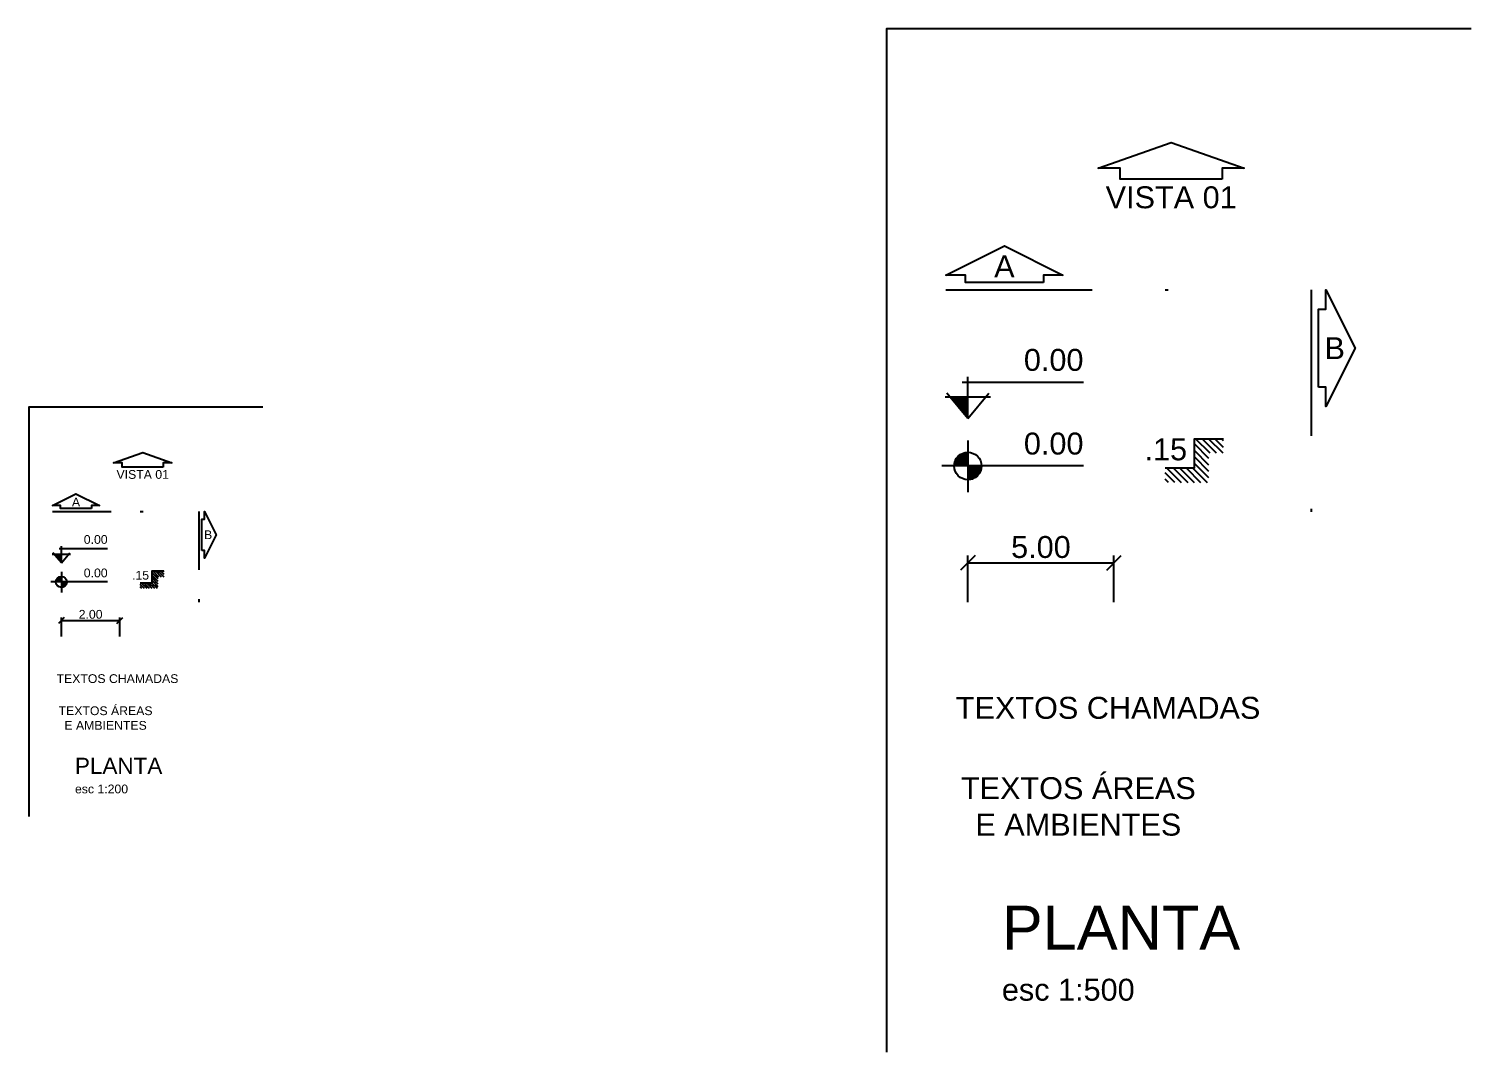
# Model space of a CAD drawing. Extents: x -175 to 397, y -1718 to -729.
# Drawn here: x -65.53 to -16.19, y -763.64 to -728.64 of the extents above; entities that cross this region are included whole.
import ezdxf

# ---------------------------------------------------------------- set-up
doc = ezdxf.new("R2010")
doc.units = 0
doc.header["$LTSCALE"] = 2
doc.linetypes.add('DIVIDE', pattern=[1.25, 0.5, -0.25, 0, -0.25, 0, -0.25])
for name, color, linetype in [('LCL - COTAS', 30, 'Continuous'), ('LCL-LINHACORTE', 3, 'DIVIDE'), ('LCL-NIVEL', 1, 'Continuous'), ('LCL-TEXTO 3', 3, 'Continuous'), ('LCL-TEXTO2', 2, 'Continuous'), ('LCL-TEXTO4', 6, 'Continuous')]:
    doc.layers.add(name, color=color, linetype=linetype)
doc.styles.add('Annotative', font='arial.ttf')
doc.styles.add('ROMANS', font='ROMANS.shx')
doc.dimstyles.new('1-200', dxfattribs={"dimscale": 2, "dimtxt": 0.15, "dimasz": 0.1, "dimexe": 0.05, "dimexo": 0.1, "dimgap": 0.03, "dimtad": 1, "dimzin": 5, "dimdsep": 46, "dimtxsty": 'ROMANS', "dimblk": 'OBLIQUE', "dimcen": 0, "dimclrd": 256, "dimclre": 256, "dimclrt": 2, "dimadec": 0, "dimazin": 0, "dimtfac": 1, "dimtofl": 0, "dimtmove": 2, "dimatfit": 3, "dimldrblk": 'OBLIQUE', "dimfxl": 0.04, "dimtolj": 1, "dimtzin": 1, "dimarcsym": 0})
doc.dimstyles.new('1-500', dxfattribs={"dimscale": 5, "dimtxt": 0.15, "dimasz": 0.1, "dimexe": 0.05, "dimexo": 0.1, "dimgap": 0.03, "dimtad": 1, "dimzin": 5, "dimdsep": 46, "dimtxsty": 'ROMANS', "dimblk": 'OBLIQUE', "dimcen": 0, "dimclrd": 256, "dimclre": 256, "dimclrt": 2, "dimadec": 0, "dimazin": 0, "dimtfac": 1, "dimtofl": 0, "dimtmove": 2, "dimatfit": 3, "dimldrblk": 'OBLIQUE', "dimfxl": 0.04, "dimtolj": 1, "dimtzin": 1, "dimarcsym": 0})

# ---------------------------------------------------------------- blocks, each defined once
blk = doc.blocks.new('_Oblique')
at = {"color": 0, "linetype": 'ByBlock', "lineweight": -2}
blk.add_line((-0.5, -0.5), (0.5, 0.5), dxfattribs=at)
blk = doc.blocks.new('*D186')
at = {"layer": 'Defpoints', "color": 0, "transparency": 16777216}
for p in [(-62.417, -748.877), (-64.417, -749.617), (-62.417, -749.617)]:
    blk.add_point(p, dxfattribs=at)
at = {"layer": 'LCL - COTAS', "lineweight": -2, "transparency": 16777216}
for p, q in [((-64.417, -749.417), (-64.417, -748.777)), ((-64.417, -748.877), (-62.417, -748.877)), ((-62.417, -749.417), (-62.417, -748.777))]:
    blk.add_line(p, q, dxfattribs=at)
at = {"layer": 'LCL - COTAS', "lineweight": -2, "transparency": 16777216, "xscale": 0.2, "yscale": 0.2, "zscale": 0.2, "rotation": 180}
blk.add_blockref('_Oblique', (-64.417, -748.877), dxfattribs=at)
at = {"layer": 'LCL - COTAS', "lineweight": -2, "transparency": 16777216, "xscale": 0.2, "yscale": 0.2, "zscale": 0.2}
blk.add_blockref('_Oblique', (-62.417, -748.877), dxfattribs=at)
at = {"layer": 'LCL - COTAS', "color": 2, "transparency": 16777216, "insert": (-63.417, -748.664), "char_height": 0.3, "attachment_point": 5, "style": 'Annotative'}
blk.add_mtext('\\A1;2.00', dxfattribs=at)
blk = doc.blocks.new('A$C4D0E081D')
at = {"layer": 'LCL-NIVEL'}
h = blk.add_hatch(dxfattribs=at)
h.set_pattern_fill('ANSI31', color=8, scale=0.25, angle=90, style=0)
h.set_pattern_definition([(135, (-18.381433, -69.158416), (-0.022097087, -0.022097087), [])])
h.paths.add_polyline_path([(0.4, 0.3), (0.2, 0.3), (0.2, 0.1), (0, 0.1), (0, 0), (0.3, 0), (0.3, 0.2), (0.4, 0.2)])
at = {"layer": 'LCL-NIVEL', "color": 2}
blk.add_lwpolyline([(0, 0.1), (0.2, 0.1), (0.2, 0.3), (0.4, 0.3)], dxfattribs=at)
blk = doc.blocks.new('nivel planta')
at = {"layer": 'LCL-NIVEL', "color": 1}
for p, q in [((-0.7909, 0.174), (-0.7909, -0.1786)), ((0, 0), (-0.9695, 0)), ((-0.8843, 0.007), (-0.7909, 0.007)), ((-0.8834, 0.0148), (-0.7909, 0.0148)), ((-0.8818, 0.0226), (-0.7909, 0.0226)), ((-0.8795, 0.0304), (-0.7909, 0.0304)), ((-0.8764, 0.0382), (-0.7909, 0.0382)), ((-0.8725, 0.0461), (-0.7909, 0.0461)), ((-0.8676, 0.0539), (-0.7909, 0.0539)), ((-0.8615, 0.0617), (-0.7909, 0.0617)), ((-0.8538, 0.0695), (-0.7909, 0.0695)), ((-0.8439, 0.0773), (-0.7909, 0.0773)), ((-0.8301, 0.0851), (-0.7909, 0.0851)), ((-0.7909, -0.0008), (-0.6971, -0.0008)), ((-0.7909, -0.0086), (-0.6975, -0.0086)), ((-0.7909, -0.0164), (-0.6986, -0.0164)), ((-0.7909, -0.0243), (-0.7003, -0.0243)), ((-0.7909, -0.0321), (-0.7028, -0.0321)), ((-0.7909, -0.0399), (-0.706, -0.0399)), ((-0.7909, -0.0477), (-0.7101, -0.0477)), ((-0.7909, -0.0555), (-0.7153, -0.0555)), ((-0.7909, -0.0633), (-0.7217, -0.0633)), ((-0.7909, -0.0711), (-0.7298, -0.0711)), ((-0.7909, -0.0789), (-0.7403, -0.0789)), ((-0.7909, -0.0868), (-0.7553, -0.0868))]:
    blk.add_line(p, q, dxfattribs=at)
blk.add_circle((-0.7909, 0), 0.0937, dxfattribs=at)
blk = doc.blocks.new('nivel corte')
at = {"color": 1}
for p, q in [((-0.0381, 0.2487), (0.7909, 0.2487)), ((0, 0), (0, 0.2871)), ((-0.1551, 0.15), (0.1551, 0.15)), ((0, 0), (-0.144, 0.1736)), ((0, 0.1406), (-0.1167, 0.1406)), ((0, 0.1313), (-0.1089, 0.1313)), ((0, 0.1219), (-0.1011, 0.1219)), ((0, 0.1125), (-0.0933, 0.1125)), ((0, 0.1031), (-0.0855, 0.1031)), ((0, 0), (0.144, 0.1736)), ((0, 0.0938), (-0.0778, 0.0938)), ((0, 0.0844), (-0.07, 0.0844)), ((0, 0.075), (-0.0622, 0.075)), ((0, 0.0656), (-0.0544, 0.0656)), ((0, 0.0563), (-0.0467, 0.0563)), ((0, 0.0469), (-0.0389, 0.0469)), ((0, 0.0375), (-0.0311, 0.0375)), ((0, 0.0281), (-0.0233, 0.0281)), ((0, 0.0188), (-0.0156, 0.0188)), ((0, 0.0094), (-0.0078, 0.0094))]:
    blk.add_line(p, q, dxfattribs=at)
blk = doc.blocks.new('*D189')
at = {"layer": 'Defpoints', "color": 0, "transparency": 16777216}
for p in [(-28.407, -746.898), (-33.407, -748.747), (-28.407, -748.747)]:
    blk.add_point(p, dxfattribs=at)
at = {"layer": 'LCL - COTAS', "lineweight": -2, "transparency": 16777216}
for p, q in [((-33.407, -748.247), (-33.407, -746.648)), ((-33.407, -746.898), (-28.407, -746.898)), ((-28.407, -748.247), (-28.407, -746.648))]:
    blk.add_line(p, q, dxfattribs=at)
at = {"layer": 'LCL - COTAS', "lineweight": -2, "transparency": 16777216, "xscale": 0.5, "yscale": 0.5, "zscale": 0.5, "rotation": 180}
blk.add_blockref('_Oblique', (-33.407, -746.898), dxfattribs=at)
at = {"layer": 'LCL - COTAS', "lineweight": -2, "transparency": 16777216, "xscale": 0.5, "yscale": 0.5, "zscale": 0.5}
blk.add_blockref('_Oblique', (-28.407, -746.898), dxfattribs=at)
at = {"layer": 'LCL - COTAS', "color": 2, "transparency": 16777216, "insert": (-30.907, -746.365), "char_height": 0.75, "attachment_point": 5, "style": 'Annotative'}
blk.add_mtext('\\A1;5.00', dxfattribs=at)

msp = doc.modelspace()

# ---------------------------------------------------------------- linework, layer by layer
for points in [[(-16.189, -728.638), (-36.189, -728.638), (-36.189, -763.638)], [(-57.53, -741.573), (-65.53, -741.573), (-65.53, -755.573)]]:
    msp.add_lwpolyline(points)
at = {"layer": 'LCL-LINHACORTE', "ltscale": 5}
for p, q in [((-34.157, -737.56), (-24.157, -737.56)), ((-21.657, -737.56), (-21.657, -747.56))]:
    msp.add_line(p, q, dxfattribs=at)
at = {"layer": 'LCL-LINHACORTE', "ltscale": 2}
for p, q in [((-64.717, -745.142), (-60.717, -745.142)), ((-59.717, -745.142), (-59.717, -749.142))]:
    msp.add_line(p, q, dxfattribs=at)
at = {"layer": 'LCL-LINHACORTE', "linetype": 'ByBlock'}
for points in [[(-24.701, -733.774), (-28.201, -733.774), (-28.201, -733.399), (-28.951, -733.399), (-26.451, -732.524), (-23.951, -733.399), (-24.701, -733.399), (-24.701, -733.774)], [(-30.824, -737.31), (-33.49, -737.31), (-33.49, -737.06), (-34.157, -737.06), (-32.157, -736.06), (-30.157, -737.06), (-30.824, -737.06), (-30.824, -737.31)], [(-21.407, -740.894), (-21.407, -738.227), (-21.157, -738.227), (-21.157, -737.56), (-20.157, -739.56), (-21.157, -741.56), (-21.157, -740.894), (-21.407, -740.894)], [(-60.935, -743.628), (-62.335, -743.628), (-62.335, -743.478), (-62.635, -743.478), (-61.635, -743.128), (-60.635, -743.478), (-60.935, -743.478), (-60.935, -743.628)], [(-63.384, -745.042), (-64.451, -745.042), (-64.451, -744.942), (-64.717, -744.942), (-63.917, -744.542), (-63.117, -744.942), (-63.384, -744.942), (-63.384, -745.042)], [(-59.617, -746.476), (-59.617, -745.409), (-59.517, -745.409), (-59.517, -745.142), (-59.117, -745.942), (-59.517, -746.742), (-59.517, -746.476), (-59.617, -746.476)]]:
    msp.add_lwpolyline(points, dxfattribs=at)

# ---------------------------------------------------------------- block references
at = {"layer": 'LCL-NIVEL'}
for name, p, xscale, yscale, zscale in [('nivel corte', (-33.407, -741.97), 4.999999499999831, 4.999999499999831, 4.999999499999831), ('nivel planta', (-29.453, -743.589), 4.999999499999831, 4.999999499999831, 4.999999499999831), ('A$C4D0E081D', (-26.657, -744.155), 5, 5, 5), ('nivel corte', (-64.417, -746.906), 1.999999800000069, 1.999999800000069, 1.999999800000069), ('nivel planta', (-62.836, -747.554), 1.999999800000069, 1.999999800000069, 1.999999800000069), ('A$C4D0E081D', (-61.717, -747.78), 2, 2, 2)]:
    msp.add_blockref(name, p, dxfattribs=dict(at, xscale=xscale, yscale=yscale, zscale=zscale))

# ---------------------------------------------------------------- texts
at = {"layer": 'LCL-LINHACORTE', "color": 2, "style": 'Annotative'}
for s, insert, char_height, attachment_point in [('VISTA 01', (-26.451, -734.024), 0.75, 2), ('A', (-32.157, -736.76), 0.75, 5), ('B', (-20.857, -739.56), 0.75, 5), ('VISTA 01', (-61.635, -743.728), 0.3, 2), ('A', (-63.917, -744.822), 0.3, 5), ('B', (-59.397, -745.942), 0.3, 5)]:
    msp.add_mtext(s, dxfattribs=dict(at, insert=insert, char_height=char_height, attachment_point=attachment_point))
at = {"layer": 'LCL-NIVEL', "color": 2, "attachment_point": 9, "style": 'Annotative'}
for s, insert, char_height in [('0.00', (-29.451, -740.346), 0.75), ('0.00', (-29.451, -743.208), 0.75), ('.15', (-25.907, -743.405), 0.75), ('0.00', (-62.835, -746.256), 0.3), ('0.00', (-62.835, -747.401), 0.3), ('.15', (-61.417, -747.48), 0.3)]:
    msp.add_mtext(s, dxfattribs=dict(at, insert=insert, char_height=char_height))
at = {"layer": 'LCL-TEXTO 3', "attachment_point": 5, "style": 'Annotative'}
for insert, char_height in [((-62.905, -752.213), 0.3), ((-29.627, -755.238), 0.75)]:
    msp.add_mtext('TEXTOS ÁREAS\\PE AMBIENTES', dxfattribs=dict(at, insert=insert, char_height=char_height))
at = {"layer": 'LCL-TEXTO2', "attachment_point": 1, "style": 'Annotative'}
for insert, char_height in [((-64.582, -750.712), 0.3), ((-33.819, -751.486), 0.75)]:
    msp.add_mtext('TEXTOS CHAMADAS', dxfattribs=dict(at, insert=insert, char_height=char_height))
at = {"layer": 'LCL-TEXTO4', "attachment_point": 1, "style": 'ROMANS'}
for s, insert, char_height in [('{\\fArial|b0|i0|c238|p34;\\H1.833x;\\C4;PLANTA\\Fromans|c0;\\H0.7272x;\\P\\fArial|b0|i0|c0|p34;\\H0.7502x;\\C2;esc 1:200}', (-63.952, -753.569), 0.3), ('{\\fArial|b0|i0|c238|p34;\\H2x;\\C4;PLANTA\\Fromans|c0;\\H0.6666x;\\P\\fArial|b0|i0|c0|p34;\\H0.7501x;\\C2;esc 1:500}', (-32.243, -758.627), 0.75)]:
    msp.add_mtext(s, dxfattribs=dict(at, insert=insert, char_height=char_height))

# ---------------------------------------------------------------- dimensions: what is measured, and where the dimension line sits
at = {"layer": 'LCL - COTAS'}
for base, p1, p2, dimstyle, picture, middle in [((-28.407, -746.898), (-33.407, -748.747), (-28.407, -748.747), '1-500', '*D189', (-30.907, -746.365)), ((-62.417, -748.877), (-64.417, -749.617), (-62.417, -749.617), '1-200', '*D186', (-63.417, -748.664))]:
    dim = msp.add_linear_dim(base=base, p1=p1, p2=p2, dimstyle=dimstyle, override={"dimtxsty": 'Annotative'}, dxfattribs=at)
    dim.commit()
    dim.dimension.update_dxf_attribs({"geometry": picture, "text_midpoint": middle})

doc.saveas('drawing.dxf')
